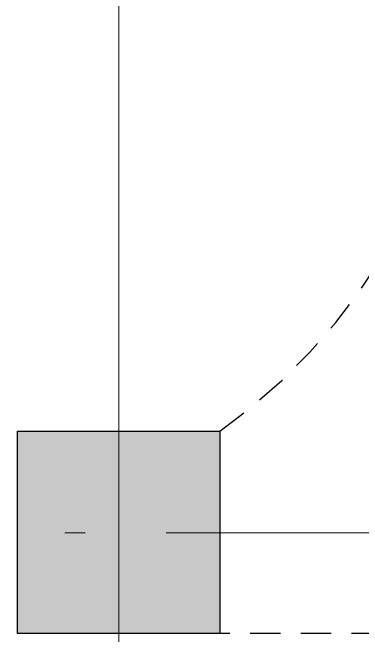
# Model space of a CAD drawing. Header units: metres. Extents: x -22 to 564, y 0 to 143.
# Drawn here: x 236.078 to 237.809, y 40.366 to 43.444 of the extents above; entities that cross this region are included whole.
import ezdxf

# ---------------------------------------------------------------- set-up
doc = ezdxf.new("R2010")
doc.units = ezdxf.units.M
doc.linetypes.add('EJES630', pattern=[6.3, 5.5, -0.4, 0, -0.4])
doc.linetypes.add('XREF 2N NEURO-ONCOLOGIA$0$HIDDE150', pattern=[0.24, 0.15, -0.09])
doc.layers.add('EJES', color=11, linetype='EJES630', lineweight=0)
for name, color, linetype in [('XREF 2N NEURO-ONCOLOGIA$0$-CG-M-WALL', 7, 'Continuous'), ('XREF 2N NEURO-ONCOLOGIA$0$COLUMNAS', 6, 'Continuous'), ('XREF 2N NEURO-ONCOLOGIA$0$PROYECCIÓN', 252, 'XREF 2N NEURO-ONCOLOGIA$0$HIDDE150')]:
    doc.layers.add(name, color=color, linetype=linetype)

# ---------------------------------------------------------------- blocks, each defined once
blk = doc.blocks.new('XREF 2N NEURO-ONCOLOGIA$0$C-1')
at = {"layer": 'XREF 2N NEURO-ONCOLOGIA$0$-CG-M-WALL', "true_color": 0x636466}
h = blk.add_hatch(color=251, dxfattribs=at)
h.dxf.hatch_style = 1
h.paths.add_polyline_path([(-0.5, -0.5), (-0.5, 0.5), (0.5, 0.5), (0.5, -0.5)])
blk.add_lwpolyline([(-0.5, -0.5), (-0.5, 0.5), (0.5, 0.5), (0.5, -0.5)], close=True)
blk = doc.blocks.new('XREF 2N NEURO-ONCOLOGIA')
at = {"layer": 'XREF 2N NEURO-ONCOLOGIA$0$PROYECCIÓN'}
blk.add_line((6.9239, 5.1376, 0), (6.9239, 9.9376, 0), dxfattribs=at)
blk.add_arc((10.3141, 11.6404, 0), 2.9347, 215.4673, 276.5524, dxfattribs=at)
at = {"layer": 'XREF 2N NEURO-ONCOLOGIA$0$COLUMNAS'}
blk.add_blockref('XREF 2N NEURO-ONCOLOGIA$0$C-1', (7.4239, 10.4376, 0), dxfattribs=at)

msp = doc.modelspace()

# ---------------------------------------------------------------- block references
at = {"rotation": 90}
msp.add_blockref('XREF 2N NEURO-ONCOLOGIA', (247.0412, 33.4511), dxfattribs=at)

# ---------------------------------------------------------------- next in the draw order: linework, layer by layer
at = {"layer": 'EJES'}
for p, q in [((236.6047, 33.1657), (236.6034, 58.5478)), ((192.0378, 40.8728), (248.5467, 40.8728))]:
    msp.add_line(p, q, dxfattribs=at)

doc.saveas('drawing.dxf')
